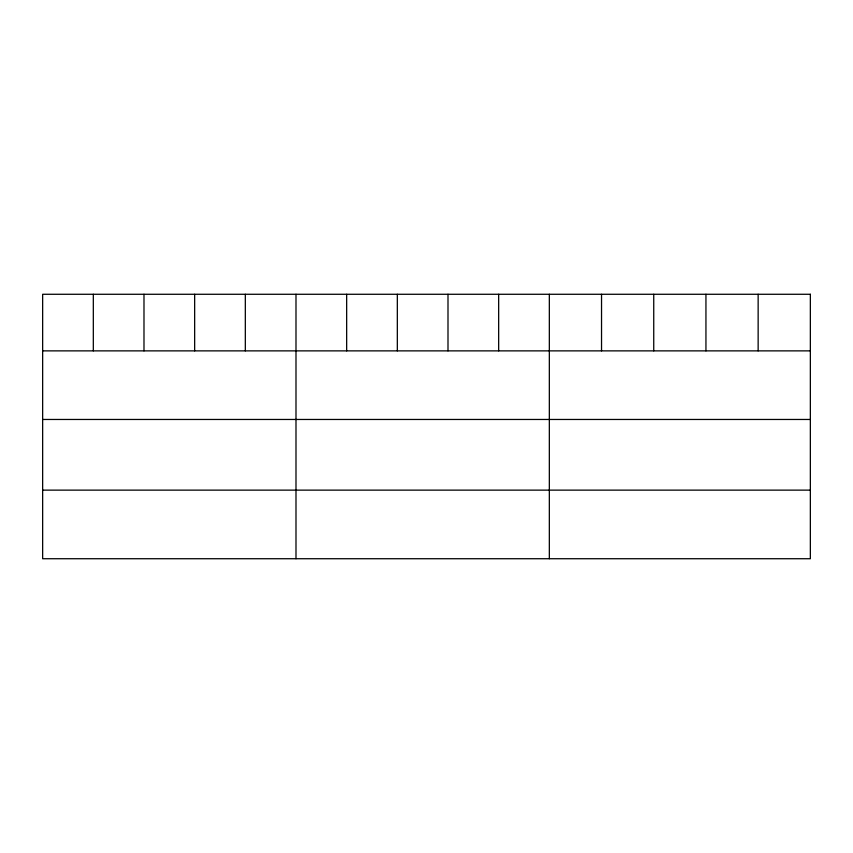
<?xml version="1.0" encoding="UTF-8"?>
<svg xmlns="http://www.w3.org/2000/svg" width="853" height="853" viewBox="0 0 853 853"><rect width="100%" height="100%" fill="white"/><g stroke="black" fill="none" stroke-linecap="round" stroke-linejoin="round"><path stroke-width="1.28" d="M42.65 350.871L810.35 350.871M42.65 419.463L810.35 419.463M42.65 490.134L810.35 490.134M758.146 294.274L758.146 350.871M705.943 294.274L705.943 350.871M653.739 294.274L653.739 350.871M601.536 294.274L601.536 350.871M549.332 294.274L549.332 558.726M498.664 294.274L498.664 350.871M447.996 294.274L447.996 350.871M397.327 294.274L397.327 350.871M346.659 294.274L346.659 350.871M295.991 294.274L295.991 558.726M245.323 294.274L245.323 350.871M194.655 294.274L194.655 350.871M143.986 294.274L143.986 350.871M93.318 294.274L93.318 350.871M810.35 294.274L42.65 294.274L42.65 558.726L810.35 558.726L810.35 294.274"/></g></svg>
